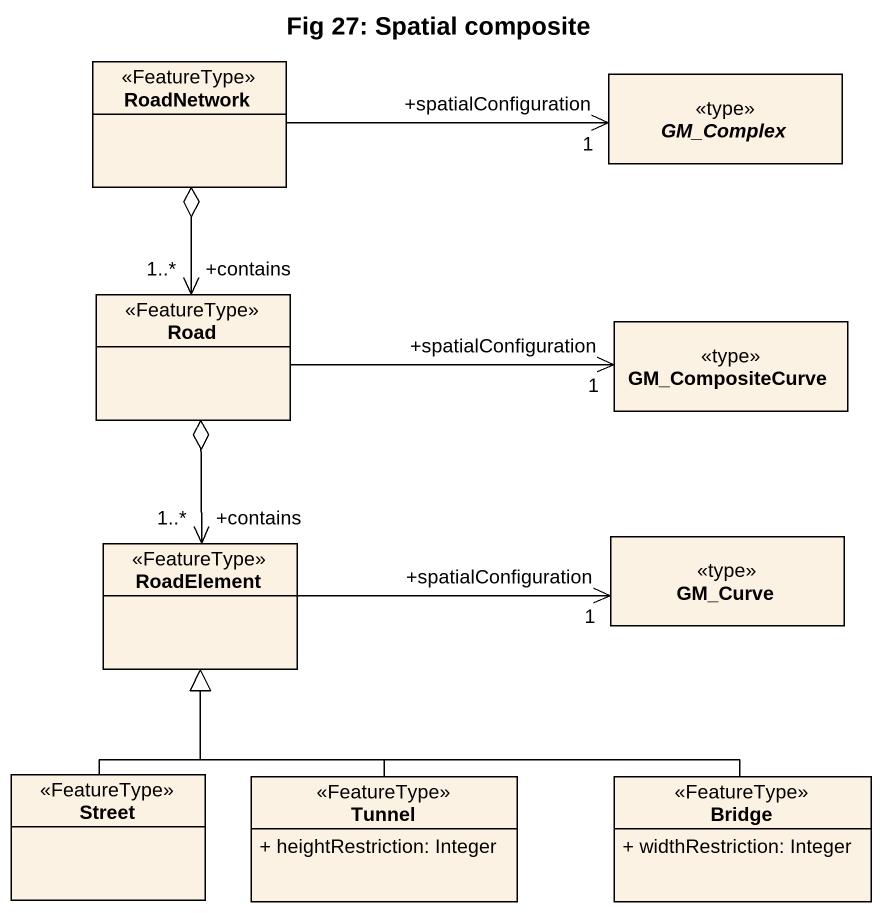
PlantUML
@startuml
title Fig 27: Spatial composite
hide circle
hide empty members
skinparam classAttributeIconSize 0
class RoadNetwork <<FeatureType>>
abstract class GM_Complex <<type>>
class Road <<FeatureType>>
class GM_CompositeCurve <<type>>
class RoadElement <<FeatureType>>
class GM_Curve <<type>>
class Street <<FeatureType>>
class Tunnel <<FeatureType>> {
  + heightRestriction: Integer
}
class Bridge <<FeatureType>> {
  + widthRestriction: Integer
}
RoadNetwork -right-> "+spatialConfiguration\n1" GM_Complex
Road "+contains\n1..*" <-up-o RoadNetwork
Road -right-> "+spatialConfiguration\n1" GM_CompositeCurve
RoadElement "+contains\n1..*" <-up-o Road
RoadElement -right-> "+spatialConfiguration\n1" GM_Curve
Street -up-|> RoadElement
Tunnel -up-|> RoadElement
Bridge -left-|> RoadElement
@enduml
